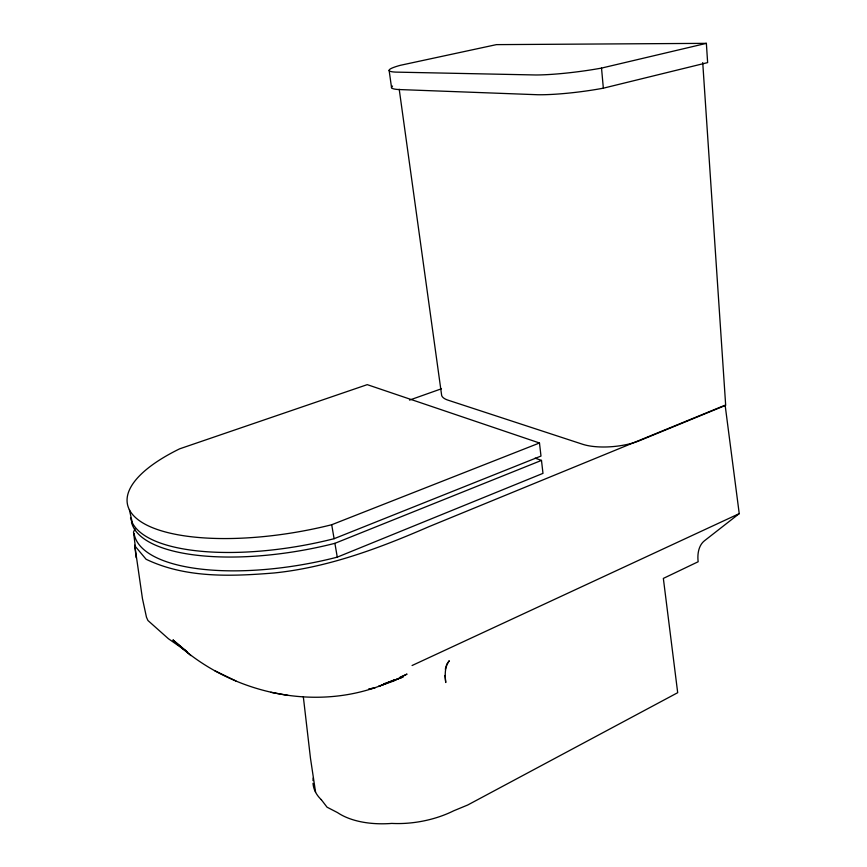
<?xml version="1.0" encoding="UTF-8"?>
<svg xmlns="http://www.w3.org/2000/svg" width="867" height="867" viewBox="0 0 867 867"><rect width="100%" height="100%" fill="white"/><g stroke="black" fill="none" stroke-linecap="round" stroke-linejoin="round"><path stroke-width="1.3" d="M445.302 669.259L446.765 664.263L449.279 660.73C444.554 666.918 444.89 675.198 445.746 682.535L444.966 675.458M134.938 528.881L133.518 532.121L135.306 546.427L146.09 559.258C185.841 578.343 231.391 576.447 274.265 572.957C328.365 567.386 379.421 548.15 428.937 526.67L725.137 405.182L739.237 513.632L704.492 540.748A33.965 21.09 61.7 0 0 698.152 561.751L663.353 578.408L677.691 692.69L467.736 804.999L453.658 810.818A74.41 41.573 -9.9 0 1 391.786 823.412A74.8 41.649 -10.3 0 1 337.501 812.585L327.054 807.188L321.267 799.634M739.237 513.632L412.074 665.52M394.019 679.956L388.102 682.622L403.068 677.029L383.496 683.911M399.936 677.29L407.035 674.082L394.03 680.877L378.781 686.274L387.289 682.979C315.881 713.476 228.389 693.21 173.107 640.084L186.362 651.074M134.082 533.584A164.318 60.582 -10.4 0 0 337.274 557.145L542.98 473.36L541.485 460.399L535.123 458.155M131.481 522.097A164.86 59.433 -10.3 0 0 334.9 543.327L541.485 460.399M130.516 517.816A165.044 59.043 -10.3 0 0 334.098 538.7L540.986 456.064L539.48 442.994L367.25 384.645L179.664 448.824A165.586 57.872 -10.2 0 0 147.119 525.272A165.586 57.872 -10.2 0 0 331.703 524.741L539.48 442.994M409.538 400.088L441.455 388.774M392.545 86.082A50.785 5.961 -8 0 0 398.181 89.507L537.843 94.741A57.883 7.554 -7.3 0 0 603.345 88.185L707.635 62.608L706.367 43.35L496.433 44.629L400.261 65.328A50.99 5.419 -8.1 0 0 395.764 72.113L535.741 74.974A58.154 6.871 -7.4 0 0 601.525 68.092L706.367 43.35M368.638 688.983L374.869 688.073L371.141 688.539M270.829 692.299L288.082 695.421M214.832 670.765L235.943 680.963M187.38 651.919L168.436 638.751L147.932 620.501L146.469 617.217L142.448 598.62L134.732 545.159L136.162 557.741M173.107 640.084L190.881 655.593M129.378 509.688L132.293 522.682M331.703 524.741L334.098 538.7M334.9 543.327L337.274 557.145M315.577 792.21L310.473 758.224L303.309 696.624M389.142 70.509L391.548 87.654M399.221 89.29L441.671 395.482A35.2 11.163 -7.5 0 0 448.12 400.196L582.548 444.24A39.915 14.013 -5.5 0 0 639.662 440.62L725.679 405.322L702.725 62.576M601.525 68.092L603.345 88.185M321.267 799.634A73.966 40.673 -10.6 0 1 313.02 783.291M312.987 780.603A73.966 40.673 -10.6 0 1 313.258 777.927"/></g></svg>
